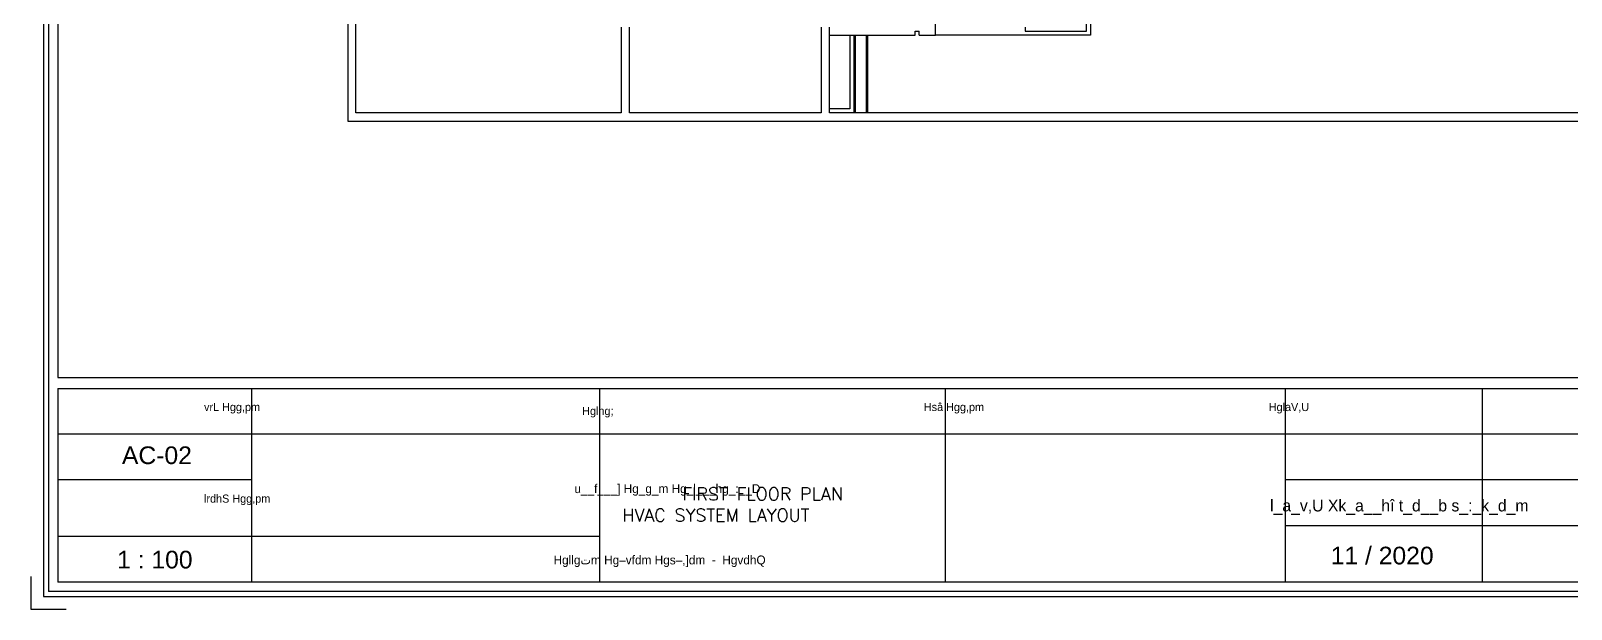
# Model space of a CAD drawing. Header units: metres. Extents: x -658 to -58, y -713 to -118.
# Drawn here: x -119.02 to -81.28, y -221.91 to -207.74 of the extents above; entities that cross this region are included whole.
import ezdxf

# ---------------------------------------------------------------- set-up
doc = ezdxf.new("R2010")
doc.units = ezdxf.units.M
doc.header["$LTSCALE"] = 100
doc.layers.add('Fram', color=7, linetype='Continuous', lineweight=25)
doc.layers.add('TEXT', color=7, linetype='Continuous', lineweight=25)
doc.layers.add('plan', color=8, linetype='Continuous')
doc.styles.add('arbic', font='sosa.shx')
doc.styles.add('Arial_4', font='arial.ttf', dxfattribs={"height": 4.917665})
doc.styles.add('mech', font='romans.shx')

# ---------------------------------------------------------------- blocks, each defined once
blk = doc.blocks.new('A$Cb06f5615')
at = {"layer": 'plan'}
for p, q in [((-41.803, 21.309), (-41.803, 1.309)), ((-41.603, 1.509), (-41.603, 19.109)), ((-27.404, 3.409), (-27.404, 3.809)), ((-35.104, 3.609), (-35.104, 1.509)), ((-34.904, 1.509), (-34.904, 3.609)), ((-30.204, 3.609), (-30.204, 1.509)), ((-30.004, 3.409), (-30.004, 3.609)), ((-30.004, 3.409), (-27.904, 3.409)), ((-30.004, 1.509), (-30.004, 3.409)), ((-27.904, 3.509), (-27.804, 3.509)), ((-27.904, 3.409), (-27.904, 3.509)), ((-27.804, 3.409), (-27.804, 3.509)), ((-27.804, 3.409), (-27.404, 3.409)), ((-41.803, 1.309), (-1.803, 1.309)), ((-35.104, 1.509), (-41.603, 1.509)), ((-30.204, 1.509), (-34.904, 1.509)), ((-2.003, 1.509), (-30.004, 1.509))]:
    blk.add_line(p, q, dxfattribs=at)
at = {"layer": 'plan', "ltscale": 0.4}
blk.add_line((-29.404, 3.409), (-29.404, 1.509), dxfattribs=at)
at = {"layer": 'plan', "ltscale": 0.05}
blk.add_line((-29.374, 3.409), (-29.374, 1.509), dxfattribs=at)
at = {"layer": 'plan', "ltscale": 0.6}
blk.add_lwpolyline([(-23.604, 7.209), (-23.604, 3.409), (-27.404, 3.409)], dxfattribs=at)
at = {"layer": 'plan'}
for points in [[(-25.204, 3.609), (-25.204, 3.509), (-23.704, 3.509), (-23.704, 5.009), (-23.804, 5.009)], [(-29.504, 3.409), (-29.504, 3.409), (-29.504, 1.609), (-30.004, 1.609)]]:
    blk.add_lwpolyline(points, dxfattribs=at)
at = {"layer": 'plan', "ltscale": 0.4}
blk.add_lwpolyline([(-29.104, 3.409), (-29.104, 1.509)], dxfattribs=at)
at = {"layer": 'plan', "ltscale": 0.05}
blk.add_lwpolyline([(-29.074, 3.409), (-29.074, 1.509)], dxfattribs=at)
blk = doc.blocks.new('Fram')
for p, q in [((-40.691, 28.71), (-40.691, 0.218)), ((-40.606, 28.626), (-40.606, 0.302)), ((-40.451, 28.47), (-40.451, 3.931)), ((-40.451, 3.931), (-0.458, 3.931)), ((-40.451, 3.749), (-40.451, 0.458)), ((-40.451, 3.749), (-0.458, 3.749)), ((-37.16, 3.749), (-37.16, 0.458)), ((-31.254, 3.749), (-31.254, 0.458)), ((-25.387, 3.749), (-25.387, 0.458)), ((-19.617, 3.749), (-19.617, 0.458)), ((-16.274, 3.749), (-16.274, 0.458)), ((-37.16, 2.972), (-40.451, 2.972)), ((-4.73, 2.972), (-40.343, 2.972)), ((-37.16, 2.194), (-40.451, 2.194)), ((-13.399, 2.194), (-19.617, 2.194)), ((-4.73, 1.417), (-19.617, 1.417)), ((-37.16, 1.235), (-40.451, 1.235)), ((-31.254, 1.235), (-37.16, 1.235)), ((-40.908, 0.553), (-40.908, 0)), ((-0.302, 0.302), (-40.606, 0.302)), ((-0.458, 0.458), (-40.451, 0.458)), ((-40.691, 0.218), (-0.218, 0.218)), ((-40.908, 0), (-40.308, 0))]:
    blk.add_line(p, q)
at = {"style": 'arbic'}
for s, height, p in [('vrL Hgg,pm', 0.1376, (-37.968, 3.364)), ('Hglhg;', 0.1376, (-31.549, 3.297)), ('Hsâ Hgg,pm', 0.1376, (-25.75, 3.364)), ('HglaV,U', 0.1376, (-19.895, 3.364)), ('u__f___] Hg_g_m Hg_l___hg_:__D', 0.15, (-31.681, 1.972)), ('lrdhS Hgg,pm', 0.13762, (-37.968, 1.809)), ('l_a_v,U Xk_a__hî t_d__b s_:_k_d_m', 0.2, (-19.872, 1.66)), ('Hgllgتm Hg–vfdm Hgs–,]dm  -  HgvdhQ', 0.15, (-32.035, 0.761))]:
    blk.add_text(s, height=height, dxfattribs=at).set_placement(p)
at = {"char_height": 0.3, "attachment_point": 2, "line_spacing_factor": 0.938532, "style": 'Arial_4'}
for s, insert, width in [('11 / 2020', (-17.97, 1.061), 2.52916), ('1 : 100', (-38.803, 0.992), 1.46191)]:
    blk.add_mtext(s, dxfattribs=dict(at, insert=insert, width=width))

msp = doc.modelspace()

# ---------------------------------------------------------------- block references
at = {"layer": 'Fram', "linetype": 'Continuous', "xscale": 1.443331752045014, "yscale": 1.443331752045014, "zscale": 1.443331752045014}
msp.add_blockref('Fram', (-59.973, -221.909), dxfattribs=at)
at = {"layer": 'plan'}
msp.add_blockref('A$Cb06f5615', (-69.448, -211.256), dxfattribs=at)

# ---------------------------------------------------------------- texts
at = {"layer": 'TEXT', "linetype": 'Continuous', "style": 'mech'}
for s, p in [('FIRST FLOOR PLAN', (-103.059, -219.241)), ('HVAC SYSTEM LAYOUT', (-104.523, -219.762))]:
    msp.add_text(s, height=0.31363, dxfattribs=at).set_placement(p)
at = {"layer": 'TEXT', "insert": (-115.927, -217.92), "char_height": 0.433, "width": 1.40668, "attachment_point": 2, "line_spacing_factor": 0.938532, "style": 'Arial_4'}
msp.add_mtext('AC-02', dxfattribs=at)

doc.saveas('drawing.dxf')
